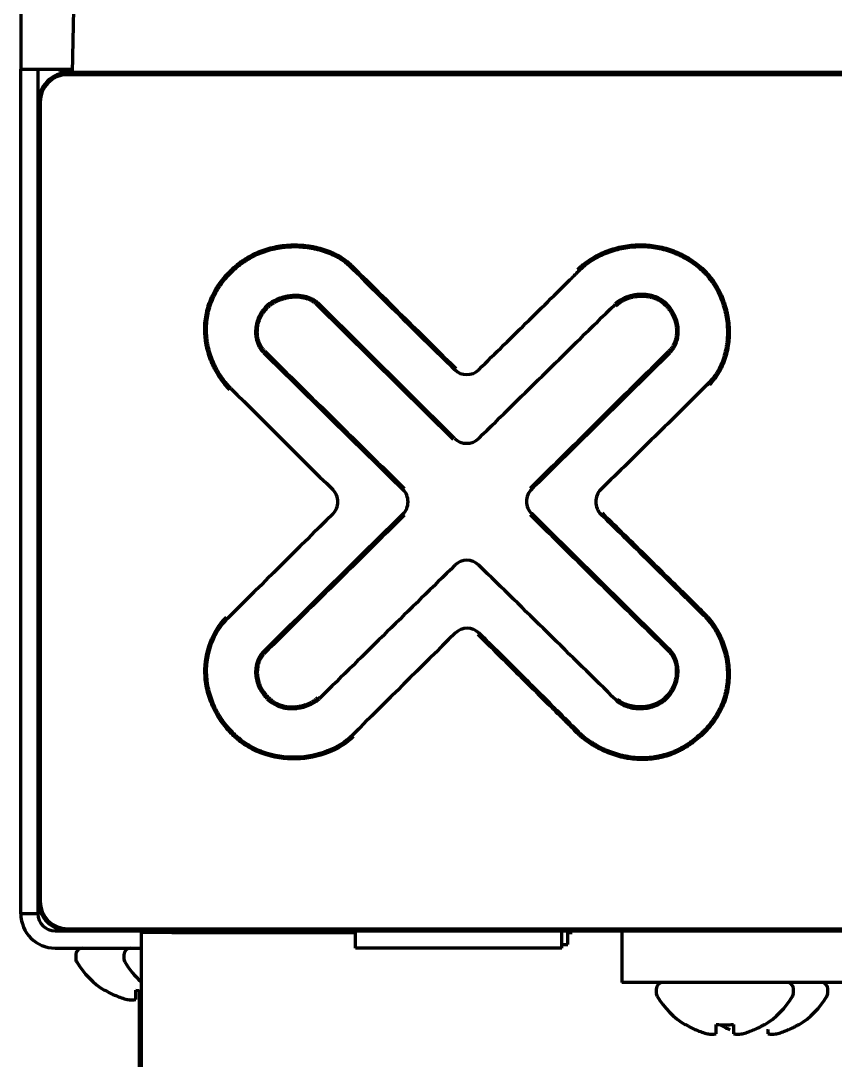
# Model space of a CAD drawing. Header units: inches. Extents: x -3022 to 7311, y 343 to 5680.
# Drawn here: x 2763.9 to 2811.3, y 2197.8 to 2258.3 of the extents above; entities that cross this region are included whole.
import ezdxf

# ---------------------------------------------------------------- set-up
doc = ezdxf.new("R2010")
doc.units = ezdxf.units.IN

msp = doc.modelspace()

# ---------------------------------------------------------------- linework, layer by layer
at = {"linetype": 'Continuous', "lineweight": 70}
for p, q in [((2763.918, 3920.687), (2763.918, 2255.492)), ((2767.067, 2263.809), (2766.918, 2255.292)), ((2763.918, 2254.946), (2763.918, 2255.492)), ((2763.918, 2255.492), (2765.918, 2255.492)), ((2764.918, 2255.492), (2764.918, 2254.946)), ((2765.918, 2255.492), (2766.922, 2255.492)), ((2763.918, 2208.588), (2763.918, 2254.946)), ((2764.918, 2254.946), (2764.918, 2253.492)), ((2813.193, 2255.167), (2766.643, 2255.167)), ((2813.118, 2255.292), (2766.718, 2255.292)), ((2764.918, 2253.492), (2764.918, 2207.092)), ((2765.043, 2253.567), (2765.043, 2207.017)), ((2783.161, 2243.931), (2783.233, 2244.001)), ((2796.432, 2243.754), (2796.361, 2243.824)), ((2803.342, 2243.977), (2803.404, 2244.055)), ((2778.21, 2241.667), (2778.281, 2241.596)), ((2781.228, 2241.852), (2781.159, 2241.779)), ((2789.111, 2233.912), (2781.159, 2241.779)), ((2789.182, 2233.983), (2781.228, 2241.852)), ((2798.503, 2241.77), (2798.574, 2241.7)), ((2801.494, 2241.839), (2801.424, 2241.767)), ((2778.057, 2238.987), (2778.127, 2239.058)), ((2801.726, 2238.987), (2801.655, 2239.058)), ((2803.947, 2237.17), (2804.017, 2237.1)), ((2776.158, 2236.882), (2776.087, 2236.811)), ((2797.694, 2229.573), (2797.764, 2229.645)), ((2803.762, 2223.598), (2803.833, 2223.669)), ((2790.614, 2222.633), (2790.544, 2222.562)), ((2778.025, 2221.524), (2778.095, 2221.453)), ((2801.756, 2221.617), (2801.685, 2221.546)), ((2778.272, 2218.814), (2778.343, 2218.885)), ((2781.29, 2218.814), (2781.219, 2218.885)), ((2798.615, 2218.707), (2798.685, 2218.778)), ((2798.709, 2218.754), (2798.641, 2218.681)), ((2783.28, 2216.608), (2783.209, 2216.678)), ((2796.33, 2216.946), (2796.259, 2216.876)), ((2763.918, 2207.861), (2763.918, 2208.588)), ((2763.918, 2207.292), (2763.918, 2207.861)), ((2763.918, 2206.292), (2763.918, 2207.292)), ((2764.918, 2207.092), (2764.918, 2206.292)), ((2764.918, 2206.292), (2763.918, 2206.292)), ((2765.918, 2205.292), (2777.918, 2205.292)), ((2766.643, 2205.417), (2813.193, 2205.417)), ((2766.718, 2205.292), (2813.118, 2205.292)), ((2769.364, 2205.292), (2769.364, 2205.292)), ((2772.718, 2205.192), (2770.918, 2205.192)), ((2770.918, 2205.192), (2770.918, 2124.742)), ((2772.164, 2205.292), (2772.164, 2205.292)), ((2772.718, 2205.192), (2783.418, 2205.192)), ((2775.672, 2205.292), (2775.672, 2205.292)), ((2777.918, 2205.292), (2779.918, 2205.292)), ((2779.918, 2205.292), (2779.918, 2205.192)), ((2783.418, 2204.292), (2783.418, 2205.292)), ((2795.418, 2204.292), (2795.418, 2205.292)), ((2795.768, 2204.492), (2795.768, 2205.292)), ((2795.768, 2205.192), (2796.018, 2205.192)), ((2796.018, 2205.192), (2796.018, 2205.292)), ((2798.918, 2205.292), (2798.918, 2202.292)), ((2795.418, 2204.492), (2795.768, 2204.492)), ((2765.918, 2204.292), (2770.918, 2204.292)), ((2767.118, 2203.892), (2767.118, 2203.692)), ((2769.918, 2203.892), (2769.918, 2203.692)), ((2795.418, 2204.292), (2783.418, 2204.292)), ((2801.918, 2202.292), (2798.918, 2202.292)), ((2813.279, 2202.292), (2801.918, 2202.292)), ((2768.818, 2201.814), (2768.818, 2201.847)), ((2770.618, 2201.847), (2770.816, 2201.826)), ((2770.818, 2201.846), (2770.818, 2124.792)), ((2800.918, 2201.892), (2800.918, 2201.692)), ((2808.918, 2201.692), (2808.918, 2201.892)), ((2810.918, 2201.692), (2810.918, 2201.892)), ((2802.618, 2199.814), (2802.618, 2199.847)), ((2807.218, 2199.847), (2807.218, 2199.814)), ((2809.218, 2199.847), (2809.218, 2199.814))]:
    msp.add_line(p, q, dxfattribs=at)
for centre, radius, start, end in [((2766.918, 2257.292), 2, 244.16016, 270), ((2766.718, 2253.492), 1.8, 90, 180), ((2766.643, 2253.567), 1.6, 90, 180), ((4210.515, 3683.131), 2026.977, 225.23677, 225.47603), ((4210.515, 3683.131), 2026.877, 225.236811, 225.47603), ((-1515.684, 6618.971), 6145.901, 314.481055, 314.584597), ((6007.911, 5512.6), 4598.751, 225.385511, 225.52738), ((6007.911, 5512.6), 4598.651, 225.38552, 225.52738), ((-2852.748, 7950.074), 8036.665, 314.633821, 314.714601), ((-2852.748, 7950.074), 8036.765, 314.633821, 314.714601), ((2789.885, 2238.697), 1, 225.47603, 314.4864), ((4784.147, 4252.562), 2845.169, 225.109511, 225.277687), ((2789.885, 2234.694), 1, 225.30712, 314.48105), ((2781.379, 2230.287), 1, 314.73047, 45.27769), ((2785.471, 2230.285), 1, 314.61693, 45.52738), ((2794.371, 2230.309), 1, 134.63382, 225.42172), ((2798.395, 2230.287), 1, 134.48075, 225.54834), ((5026.96, -36.521), 3189.776, 134.730473, 134.885454), ((9544.062, -4619.289), 9621.641, 134.61693, 134.685132), ((9544.062, -4619.289), 9621.541, 134.61693, 134.685132), ((-3819.131, -4481.273), 9421.412, 45.352632, 45.42172), ((-3819.131, -4481.273), 9421.512, 45.352629, 45.42172), ((2789.898, 2225.881), 1, 45.50651, 134.48872), ((8232.499, -3314.73), 7767.612, 134.488725, 134.570552), ((-2597.349, -3257.469), 7687.973, 45.422706, 45.506515), ((4825.873, 165.498), 2894.791, 134.713518, 134.88081), ((2789.91, 2221.923), 1, 45.26446, 134.71352), ((2766.718, 2207.092), 1.8, 180, 270), ((2766.643, 2207.017), 1.6, 180, 270), ((2765.918, 2206.292), 2, 180, 270), ((2765.918, 2206.292), 1, 180, 270), ((2767.518, 2203.892), 0.4, 90, 180), ((2770.318, 2203.892), 0.4, 90, 180), ((2767.518, 2203.692), 0.4, 180, 210.30118), ((2771.317, 2205.912), 4.8, 210.30118, 238.62729), ((2770.318, 2203.692), 0.4, 180, 210.30118), ((2774.117, 2205.912), 4.8, 210.30118, 228.20682), ((2801.318, 2201.892), 0.4, 90, 180), ((2808.518, 2201.892), 0.4, 0, 90), ((2810.518, 2201.892), 0.4, 0, 90), ((2801.318, 2201.692), 0.4, 180, 210.30118), ((2805.117, 2203.912), 4.8, 210.30118, 238.62729), ((2804.719, 2203.912), 4.8, 301.37271, 329.69882), ((2808.518, 2201.692), 0.4, 329.69882, 0), ((2806.719, 2203.912), 4.8, 301.37271, 329.69882), ((2810.518, 2201.692), 0.4, 329.69882, 0)]:
    msp.add_arc(centre, radius, start, end, dxfattribs=at)
for points, knots in [([(2776.088, 2236.811), (2776.059, 2236.84), (2776.03, 2236.87), (2775.974, 2236.929), (2775.891, 2237.019), (2775.812, 2237.112), (2775.659, 2237.301), (2775.564, 2237.431), (2775.387, 2237.701), (2775.305, 2237.84), (2775.191, 2238.054), (2775.154, 2238.127), (2775.102, 2238.238), (2775.085, 2238.275), (2775.052, 2238.349), (2775.036, 2238.387), (2774.958, 2238.575), (2774.902, 2238.727), (2774.807, 2239.036), (2774.766, 2239.193), (2774.717, 2239.431), (2774.702, 2239.511), (2774.683, 2239.631), (2774.678, 2239.672), (2774.667, 2239.752), (2774.662, 2239.793), (2774.641, 2239.996), (2774.632, 2240.158), (2774.631, 2240.481), (2774.639, 2240.643), (2774.672, 2240.964), (2774.697, 2241.124), (2774.739, 2241.324), (2774.748, 2241.364), (2774.767, 2241.443), (2774.797, 2241.562), (2774.879, 2241.833), (2775.024, 2242.208), (2775.172, 2242.494), (2775.293, 2242.703), (2775.335, 2242.772), (2775.402, 2242.874), (2775.424, 2242.908), (2775.47, 2242.975), (2775.494, 2243.009), (2775.613, 2243.174), (2775.714, 2243.301), (2775.926, 2243.544), (2776.037, 2243.661), (2776.269, 2243.885), (2776.389, 2243.992), (2776.578, 2244.144), (2776.642, 2244.194), (2776.741, 2244.266), (2776.774, 2244.29), (2776.841, 2244.336), (2776.874, 2244.359), (2776.977, 2244.427), (2777.046, 2244.47), (2777.151, 2244.533), (2777.186, 2244.554), (2777.258, 2244.594), (2777.294, 2244.613), (2777.473, 2244.709), (2777.62, 2244.779), (2777.917, 2244.903), (2778.068, 2244.958), (2778.376, 2245.054), (2778.531, 2245.095), (2778.769, 2245.146), (2778.848, 2245.161), (2779.009, 2245.188), (2779.09, 2245.2), (2779.332, 2245.23), (2779.656, 2245.255), (2779.979, 2245.253), (2780.302, 2245.236), (2780.463, 2245.221), (2780.665, 2245.194), (2780.705, 2245.188), (2780.786, 2245.175), (2780.826, 2245.168), (2780.946, 2245.146), (2781.026, 2245.13), (2781.263, 2245.076), (2781.419, 2245.034), (2781.726, 2244.934), (2781.877, 2244.878), (2782.1, 2244.781), (2782.174, 2244.746), (2782.283, 2244.692), (2782.319, 2244.673), (2782.392, 2244.634), (2782.427, 2244.615), (2782.604, 2244.513), (2782.74, 2244.424), (2782.933, 2244.277), (2782.996, 2244.226), (2783.087, 2244.145), (2783.117, 2244.117), (2783.176, 2244.06), (2783.205, 2244.031), (2783.233, 2244.001)], [0, 0, 0, 0, 0.007813, 0.007813, 0.015625, 0.03125, 0.03125, 0.0625, 0.0625, 0.09375, 0.09375, 0.109375, 0.109375, 0.117188, 0.117188, 0.125, 0.125, 0.15625, 0.15625, 0.1875, 0.1875, 0.203125, 0.203125, 0.210938, 0.210938, 0.21875, 0.21875, 0.25, 0.25, 0.28125, 0.28125, 0.3125, 0.3125, 0.320313, 0.320313, 0.328125, 0.34375, 0.375, 0.40625, 0.40625, 0.421875, 0.421875, 0.429687, 0.429687, 0.4375, 0.4375, 0.46875, 0.46875, 0.5, 0.5, 0.53125, 0.53125, 0.546875, 0.546875, 0.554687, 0.554687, 0.5625, 0.5625, 0.578125, 0.578125, 0.585937, 0.585937, 0.59375, 0.59375, 0.625, 0.625, 0.65625, 0.65625, 0.6875, 0.6875, 0.703125, 0.703125, 0.71875, 0.71875, 0.75, 0.78125, 0.78125, 0.8125, 0.8125, 0.820312, 0.820312, 0.828125, 0.828125, 0.84375, 0.84375, 0.875, 0.875, 0.90625, 0.90625, 0.921875, 0.921875, 0.929687, 0.929687, 0.9375, 0.9375, 0.96875, 0.96875, 0.984375, 0.984375, 0.992187, 0.992187, 1, 1, 1, 1]), ([(2776.158, 2236.882), (2776.13, 2236.911), (2776.102, 2236.939), (2776.047, 2236.998), (2775.965, 2237.086), (2775.888, 2237.177), (2775.738, 2237.362), (2775.645, 2237.49), (2775.472, 2237.754), (2775.391, 2237.89), (2775.279, 2238.101), (2775.244, 2238.172), (2775.193, 2238.28), (2775.176, 2238.317), (2775.143, 2238.39), (2775.128, 2238.426), (2775.051, 2238.611), (2774.997, 2238.76), (2774.903, 2239.063), (2774.864, 2239.216), (2774.815, 2239.45), (2774.801, 2239.528), (2774.782, 2239.646), (2774.777, 2239.686), (2774.766, 2239.765), (2774.762, 2239.805), (2774.741, 2240.004), (2774.732, 2240.163), (2774.731, 2240.479), (2774.739, 2240.637), (2774.771, 2240.952), (2774.795, 2241.109), (2774.837, 2241.305), (2774.846, 2241.344), (2774.865, 2241.422), (2774.895, 2241.538), (2774.974, 2241.804), (2775.118, 2242.171), (2775.262, 2242.451), (2775.381, 2242.656), (2775.423, 2242.723), (2775.488, 2242.823), (2775.51, 2242.857), (2775.555, 2242.922), (2775.578, 2242.955), (2775.696, 2243.117), (2775.795, 2243.241), (2776.003, 2243.48), (2776.111, 2243.594), (2776.339, 2243.813), (2776.457, 2243.918), (2776.642, 2244.067), (2776.705, 2244.116), (2776.801, 2244.186), (2776.834, 2244.21), (2776.9, 2244.255), (2776.933, 2244.278), (2777.033, 2244.344), (2777.101, 2244.387), (2777.204, 2244.448), (2777.239, 2244.468), (2777.308, 2244.508), (2777.344, 2244.527), (2777.52, 2244.621), (2777.663, 2244.689), (2778.101, 2244.871), (2778.402, 2244.965), (2778.789, 2245.048), (2778.867, 2245.063), (2779.025, 2245.09), (2779.104, 2245.101), (2779.342, 2245.13), (2779.659, 2245.155), (2779.975, 2245.153), (2780.292, 2245.137), (2780.45, 2245.122), (2780.648, 2245.095), (2780.687, 2245.089), (2780.766, 2245.077), (2780.806, 2245.07), (2780.923, 2245.049), (2781.001, 2245.033), (2781.234, 2244.981), (2781.387, 2244.939), (2781.688, 2244.842), (2781.836, 2244.786), (2782.055, 2244.691), (2782.127, 2244.658), (2782.27, 2244.587), (2782.341, 2244.549), (2782.549, 2244.43), (2782.682, 2244.343), (2782.87, 2244.2), (2782.931, 2244.15), (2783.02, 2244.071), (2783.049, 2244.044), (2783.106, 2243.989), (2783.134, 2243.96), (2783.161, 2243.931)], [0, 0, 0, 0, 0.007812, 0.007812, 0.015625, 0.03125, 0.03125, 0.0625, 0.0625, 0.09375, 0.09375, 0.109375, 0.109375, 0.117187, 0.117187, 0.125, 0.125, 0.15625, 0.15625, 0.1875, 0.1875, 0.203125, 0.203125, 0.210937, 0.210937, 0.21875, 0.21875, 0.25, 0.25, 0.28125, 0.28125, 0.3125, 0.3125, 0.320312, 0.320312, 0.328125, 0.34375, 0.375, 0.40625, 0.40625, 0.421875, 0.421875, 0.429687, 0.429687, 0.4375, 0.4375, 0.46875, 0.46875, 0.5, 0.5, 0.53125, 0.53125, 0.546875, 0.546875, 0.554687, 0.554687, 0.5625, 0.5625, 0.578125, 0.578125, 0.585937, 0.585937, 0.59375, 0.59375, 0.625, 0.625, 0.6875, 0.6875, 0.703125, 0.703125, 0.71875, 0.71875, 0.75, 0.78125, 0.78125, 0.8125, 0.8125, 0.820312, 0.820312, 0.828125, 0.828125, 0.84375, 0.84375, 0.875, 0.875, 0.90625, 0.90625, 0.921875, 0.921875, 0.9375, 0.9375, 0.96875, 0.96875, 0.984375, 0.984375, 0.992187, 0.992187, 1, 1, 1, 1]), ([(2796.361, 2243.824), (2796.418, 2243.882), (2796.477, 2243.937), (2796.567, 2244.018), (2796.598, 2244.045), (2796.66, 2244.096), (2796.691, 2244.122), (2796.848, 2244.247), (2796.978, 2244.339), (2797.247, 2244.509), (2797.385, 2244.588), (2797.669, 2244.733), (2797.815, 2244.799), (2798.039, 2244.889), (2798.114, 2244.917), (2798.266, 2244.97), (2798.342, 2244.995), (2798.572, 2245.064), (2798.726, 2245.104), (2799.037, 2245.17), (2799.351, 2245.222), (2799.669, 2245.248), (2799.87, 2245.255), (2799.91, 2245.256), (2799.991, 2245.257), (2800.031, 2245.257), (2800.152, 2245.256), (2800.232, 2245.253), (2800.472, 2245.24), (2800.63, 2245.225), (2800.945, 2245.179), (2801.258, 2245.12), (2801.566, 2245.032), (2801.757, 2244.967), (2801.795, 2244.954), (2801.871, 2244.927), (2801.984, 2244.884), (2802.17, 2244.807), (2802.316, 2244.739), (2802.461, 2244.667), (2802.532, 2244.63), (2802.885, 2244.435), (2803.152, 2244.256), (2803.404, 2244.055)], [0, 0, 0, 0, 0.03125, 0.03125, 0.046875, 0.046875, 0.0625, 0.0625, 0.125, 0.125, 0.1875, 0.1875, 0.25, 0.25, 0.28125, 0.28125, 0.3125, 0.3125, 0.375, 0.375, 0.4375, 0.5, 0.5, 0.515625, 0.515625, 0.53125, 0.53125, 0.5625, 0.5625, 0.625, 0.625, 0.6875, 0.75, 0.75, 0.765625, 0.765625, 0.78125, 0.8125, 0.84375, 0.84375, 0.875, 0.875, 1, 1, 1, 1]), ([(2796.432, 2243.754), (2796.488, 2243.81), (2796.546, 2243.865), (2796.634, 2243.944), (2796.664, 2243.97), (2796.725, 2244.021), (2796.756, 2244.046), (2796.91, 2244.168), (2797.038, 2244.258), (2797.302, 2244.426), (2797.437, 2244.503), (2797.716, 2244.644), (2797.859, 2244.709), (2798.079, 2244.797), (2798.153, 2244.825), (2798.302, 2244.877), (2798.377, 2244.901), (2798.602, 2244.969), (2798.753, 2245.008), (2799.058, 2245.072), (2799.366, 2245.123), (2799.678, 2245.148), (2799.875, 2245.155), (2799.915, 2245.156), (2799.994, 2245.157), (2800.033, 2245.157), (2800.152, 2245.156), (2800.231, 2245.153), (2800.466, 2245.141), (2800.621, 2245.125), (2800.93, 2245.08), (2801.237, 2245.022), (2801.539, 2244.935), (2801.727, 2244.872), (2801.764, 2244.859), (2801.838, 2244.832), (2801.949, 2244.791), (2802.132, 2244.715), (2802.275, 2244.648), (2802.416, 2244.578), (2802.487, 2244.541), (2802.833, 2244.35), (2803.094, 2244.174), (2803.342, 2243.977)], [0, 0, 0, 0, 0.03125, 0.03125, 0.046875, 0.046875, 0.0625, 0.0625, 0.125, 0.125, 0.1875, 0.1875, 0.25, 0.25, 0.28125, 0.28125, 0.3125, 0.3125, 0.375, 0.375, 0.4375, 0.5, 0.5, 0.515625, 0.515625, 0.53125, 0.53125, 0.5625, 0.5625, 0.625, 0.625, 0.6875, 0.75, 0.75, 0.765625, 0.765625, 0.78125, 0.8125, 0.84375, 0.84375, 0.875, 0.875, 1, 1, 1, 1]), ([(2803.342, 2243.977), (2803.467, 2243.877), (2803.585, 2243.771), (2803.808, 2243.546), (2803.913, 2243.428), (2804.06, 2243.242), (2804.132, 2243.147), (2804.2, 2243.049), (2804.244, 2242.982), (2804.266, 2242.949), (2804.373, 2242.78), (2804.45, 2242.642), (2804.592, 2242.361), (2804.655, 2242.217), (2804.769, 2241.923), (2804.819, 2241.774), (2804.885, 2241.545), (2804.905, 2241.469), (2804.933, 2241.352), (2804.942, 2241.313), (2804.959, 2241.236), (2804.966, 2241.197), (2805.004, 2241.002), (2805.05, 2240.689), (2805.068, 2240.374), (2805.071, 2240.059), (2805.066, 2239.901), (2805.05, 2239.703), (2805.047, 2239.664), (2805.038, 2239.584), (2805.034, 2239.544), (2805.018, 2239.426), (2805.006, 2239.347), (2804.964, 2239.111), (2804.928, 2238.957), (2804.84, 2238.653), (2804.789, 2238.504), (2804.668, 2238.213), (2804.599, 2238.07), (2804.501, 2237.896), (2804.481, 2237.861), (2804.439, 2237.793), (2804.376, 2237.692), (2804.307, 2237.594), (2804.164, 2237.404), (2804.06, 2237.284), (2803.947, 2237.17)], [0, 0, 0, 0, 0.0625, 0.0625, 0.125, 0.125, 0.15625, 0.171875, 0.171875, 0.1875, 0.1875, 0.25, 0.25, 0.3125, 0.3125, 0.375, 0.375, 0.40625, 0.40625, 0.421875, 0.421875, 0.4375, 0.4375, 0.5, 0.5625, 0.5625, 0.625, 0.625, 0.640625, 0.640625, 0.65625, 0.65625, 0.6875, 0.6875, 0.75, 0.75, 0.8125, 0.8125, 0.875, 0.875, 0.890625, 0.890625, 0.90625, 0.9375, 0.9375, 1, 1, 1, 1]), ([(2803.404, 2244.055), (2803.532, 2243.953), (2803.653, 2243.845), (2803.881, 2243.615), (2803.988, 2243.494), (2804.139, 2243.304), (2804.212, 2243.207), (2804.281, 2243.107), (2804.326, 2243.039), (2804.349, 2243.005), (2804.458, 2242.833), (2804.537, 2242.692), (2804.682, 2242.403), (2804.747, 2242.256), (2804.864, 2241.957), (2804.915, 2241.804), (2804.982, 2241.57), (2805.003, 2241.492), (2805.031, 2241.373), (2805.04, 2241.333), (2805.057, 2241.253), (2805.065, 2241.214), (2805.103, 2241.014), (2805.15, 2240.695), (2805.168, 2240.373), (2805.171, 2240.051), (2805.166, 2239.89), (2805.149, 2239.687), (2805.145, 2239.646), (2805.137, 2239.565), (2805.132, 2239.525), (2805.122, 2239.444), (2805.116, 2239.403), (2805.103, 2239.323), (2805.096, 2239.283), (2805.06, 2239.082), (2805.023, 2238.924), (2804.933, 2238.614), (2804.88, 2238.462), (2804.756, 2238.164), (2804.685, 2238.019), (2804.584, 2237.841), (2804.564, 2237.805), (2804.521, 2237.736), (2804.456, 2237.632), (2804.386, 2237.533), (2804.24, 2237.338), (2804.133, 2237.215), (2804.017, 2237.1)], [0, 0, 0, 0, 0.0625, 0.0625, 0.125, 0.125, 0.15625, 0.171875, 0.171875, 0.1875, 0.1875, 0.25, 0.25, 0.3125, 0.3125, 0.375, 0.375, 0.40625, 0.40625, 0.421875, 0.421875, 0.4375, 0.4375, 0.5, 0.5625, 0.5625, 0.625, 0.625, 0.640625, 0.640625, 0.65625, 0.65625, 0.671875, 0.671875, 0.6875, 0.6875, 0.75, 0.75, 0.8125, 0.8125, 0.875, 0.875, 0.890625, 0.890625, 0.90625, 0.9375, 0.9375, 1, 1, 1, 1]), ([(2790.586, 2237.983), (2791.074, 2238.463), (2791.562, 2238.943), (2792.538, 2239.903), (2793.026, 2240.383), (2794.002, 2241.344), (2794.489, 2241.824), (2795.219, 2242.546), (2795.463, 2242.787), (2795.827, 2243.149), (2795.948, 2243.269), (2796.13, 2243.451), (2796.191, 2243.511), (2796.312, 2243.632), (2796.372, 2243.693), (2796.432, 2243.754)], [0, 0, 0, 0, 0.25, 0.25, 0.5, 0.5, 0.75, 0.75, 0.875, 0.875, 0.9375, 0.9375, 0.96875, 0.96875, 1, 1, 1, 1]), ([(2781.228, 2241.852), (2781.227, 2241.853), (2781.225, 2241.854), (2781.222, 2241.857), (2781.217, 2241.862), (2781.206, 2241.872), (2781.183, 2241.892), (2781.137, 2241.93), (2781.096, 2241.961), (2781.012, 2242.02), (2780.954, 2242.055), (2780.862, 2242.102), (2780.831, 2242.117), (2780.768, 2242.145), (2780.737, 2242.158), (2780.64, 2242.195), (2780.575, 2242.215), (2780.444, 2242.249), (2780.378, 2242.263), (2780.243, 2242.285), (2780.175, 2242.292), (2780.073, 2242.299), (2780.038, 2242.301), (2779.969, 2242.303), (2779.935, 2242.303), (2779.832, 2242.302), (2779.763, 2242.298), (2779.626, 2242.286), (2779.491, 2242.269), (2779.358, 2242.242), (2779.225, 2242.211), (2779.16, 2242.193), (2779.062, 2242.162), (2779.029, 2242.151), (2778.965, 2242.128), (2778.933, 2242.115), (2778.837, 2242.077), (2778.774, 2242.049), (2778.652, 2241.988), (2778.593, 2241.955), (2778.477, 2241.884), (2778.42, 2241.845), (2778.338, 2241.782), (2778.312, 2241.76), (2778.26, 2241.715), (2778.234, 2241.691), (2778.21, 2241.667)], [0, 0, 0, 0, 0.001953, 0.001953, 0.003906, 0.007812, 0.015625, 0.03125, 0.0625, 0.0625, 0.125, 0.125, 0.15625, 0.15625, 0.1875, 0.1875, 0.25, 0.25, 0.3125, 0.3125, 0.375, 0.375, 0.40625, 0.40625, 0.4375, 0.4375, 0.5, 0.5, 0.5625, 0.625, 0.625, 0.6875, 0.6875, 0.71875, 0.71875, 0.75, 0.75, 0.8125, 0.8125, 0.875, 0.875, 0.9375, 0.9375, 0.96875, 0.96875, 1, 1, 1, 1]), ([(2781.159, 2241.779), (2781.111, 2241.824), (2781.06, 2241.865), (2780.953, 2241.939), (2780.897, 2241.972), (2780.81, 2242.017), (2780.78, 2242.031), (2780.72, 2242.057), (2780.689, 2242.07), (2780.597, 2242.104), (2780.535, 2242.123), (2780.41, 2242.155), (2780.347, 2242.167), (2780.218, 2242.187), (2780.154, 2242.194), (2780.056, 2242.2), (2780.023, 2242.202), (2779.957, 2242.203), (2779.925, 2242.203), (2779.826, 2242.202), (2779.761, 2242.198), (2779.566, 2242.18), (2779.438, 2242.159), (2779.249, 2242.113), (2779.186, 2242.096), (2779.093, 2242.067), (2779.062, 2242.056), (2779, 2242.034), (2778.97, 2242.023), (2778.879, 2241.986), (2778.819, 2241.96), (2778.703, 2241.902), (2778.646, 2241.87), (2778.535, 2241.802), (2778.481, 2241.766), (2778.403, 2241.706), (2778.377, 2241.685), (2778.328, 2241.642), (2778.304, 2241.619), (2778.281, 2241.596)], [0, 0, 0, 0, 0.0625, 0.0625, 0.125, 0.125, 0.15625, 0.15625, 0.1875, 0.1875, 0.25, 0.25, 0.3125, 0.3125, 0.375, 0.375, 0.40625, 0.40625, 0.4375, 0.4375, 0.5, 0.5, 0.625, 0.625, 0.6875, 0.6875, 0.71875, 0.71875, 0.75, 0.75, 0.8125, 0.8125, 0.875, 0.875, 0.9375, 0.9375, 0.96875, 0.96875, 1, 1, 1, 1]), ([(2801.494, 2241.839), (2801.397, 2241.934), (2801.29, 2242.015), (2801.145, 2242.102), (2801.115, 2242.119), (2801.055, 2242.15), (2801.025, 2242.165), (2800.933, 2242.207), (2800.871, 2242.231), (2800.745, 2242.274), (2800.68, 2242.292), (2800.583, 2242.315), (2800.55, 2242.322), (2800.484, 2242.335), (2800.45, 2242.34), (2800.35, 2242.354), (2800.215, 2242.367), (2800.081, 2242.369), (2799.979, 2242.366), (2799.946, 2242.364), (2799.878, 2242.36), (2799.845, 2242.357), (2799.744, 2242.346), (2799.678, 2242.337), (2799.546, 2242.312), (2799.481, 2242.297), (2799.352, 2242.263), (2799.287, 2242.243), (2799.192, 2242.208), (2799.16, 2242.196), (2799.098, 2242.171), (2799.067, 2242.157), (2798.976, 2242.115), (2798.916, 2242.084), (2798.801, 2242.016), (2798.745, 2241.979), (2798.677, 2241.928), (2798.664, 2241.917), (2798.637, 2241.896), (2798.598, 2241.863), (2798.561, 2241.829), (2798.537, 2241.805)], [0, 0, 0, 0, 0.125, 0.125, 0.15625, 0.15625, 0.1875, 0.1875, 0.25, 0.25, 0.3125, 0.3125, 0.34375, 0.34375, 0.375, 0.375, 0.4375, 0.5, 0.5, 0.53125, 0.53125, 0.5625, 0.5625, 0.625, 0.625, 0.6875, 0.6875, 0.75, 0.75, 0.78125, 0.78125, 0.8125, 0.8125, 0.875, 0.875, 0.9375, 0.9375, 0.953125, 0.953125, 0.96875, 1, 1, 1, 1]), ([(2798.574, 2241.7), (2798.586, 2241.712), (2798.597, 2241.724), (2798.62, 2241.747), (2798.656, 2241.781), (2798.693, 2241.813), (2798.744, 2241.854), (2798.771, 2241.873), (2798.824, 2241.911), (2798.851, 2241.928), (2798.934, 2241.979), (2798.991, 2242.01), (2799.108, 2242.067), (2799.167, 2242.092), (2799.259, 2242.127), (2799.29, 2242.137), (2799.352, 2242.158), (2799.383, 2242.167), (2799.477, 2242.193), (2799.54, 2242.208), (2799.667, 2242.233), (2799.731, 2242.244), (2799.827, 2242.255), (2799.86, 2242.258), (2799.925, 2242.263), (2799.957, 2242.265), (2800.055, 2242.269), (2800.186, 2242.268), (2800.315, 2242.257), (2800.412, 2242.245), (2800.445, 2242.24), (2800.509, 2242.228), (2800.541, 2242.222), (2800.636, 2242.201), (2800.698, 2242.184), (2800.821, 2242.143), (2800.881, 2242.12), (2800.97, 2242.081), (2800.999, 2242.066), (2801.057, 2242.037), (2801.086, 2242.021), (2801.226, 2241.938), (2801.33, 2241.859), (2801.424, 2241.767)], [0, 0, 0, 0, 0.015625, 0.015625, 0.03125, 0.0625, 0.0625, 0.09375, 0.09375, 0.125, 0.125, 0.1875, 0.1875, 0.25, 0.25, 0.28125, 0.28125, 0.3125, 0.3125, 0.375, 0.375, 0.4375, 0.4375, 0.46875, 0.46875, 0.5, 0.5, 0.5625, 0.625, 0.625, 0.65625, 0.65625, 0.6875, 0.6875, 0.75, 0.75, 0.8125, 0.8125, 0.84375, 0.84375, 0.875, 0.875, 1, 1, 1, 1]), ([(2778.21, 2241.667), (2778.122, 2241.579), (2778.042, 2241.484), (2777.954, 2241.357), (2777.937, 2241.331), (2777.903, 2241.279), (2777.887, 2241.252), (2777.841, 2241.172), (2777.812, 2241.117), (2777.735, 2240.95), (2777.693, 2240.835), (2777.653, 2240.685), (2777.645, 2240.655), (2777.632, 2240.594), (2777.626, 2240.564), (2777.61, 2240.473), (2777.595, 2240.351), (2777.59, 2240.228), (2777.592, 2240.105), (2777.595, 2240.043), (2777.605, 2239.951), (2777.609, 2239.92), (2777.619, 2239.858), (2777.624, 2239.828), (2777.637, 2239.767), (2777.644, 2239.737), (2777.66, 2239.677), (2777.668, 2239.647), (2777.697, 2239.559), (2777.719, 2239.501), (2777.769, 2239.389), (2777.797, 2239.334), (2777.844, 2239.255), (2777.861, 2239.229), (2777.896, 2239.177), (2777.914, 2239.152), (2777.971, 2239.078), (2778.012, 2239.031), (2778.057, 2238.987)], [0, 0, 0, 0, 0.125, 0.125, 0.15625, 0.15625, 0.1875, 0.1875, 0.25, 0.25, 0.375, 0.375, 0.40625, 0.40625, 0.4375, 0.4375, 0.5, 0.5625, 0.5625, 0.625, 0.625, 0.65625, 0.65625, 0.6875, 0.6875, 0.71875, 0.71875, 0.75, 0.75, 0.8125, 0.8125, 0.875, 0.875, 0.90625, 0.90625, 0.9375, 0.9375, 1, 1, 1, 1]), ([(2778.127, 2239.058), (2778.086, 2239.1), (2778.047, 2239.144), (2777.993, 2239.214), (2777.976, 2239.238), (2777.943, 2239.287), (2777.927, 2239.312), (2777.882, 2239.387), (2777.856, 2239.439), (2777.809, 2239.545), (2777.788, 2239.6), (2777.762, 2239.684), (2777.754, 2239.712), (2777.739, 2239.769), (2777.732, 2239.798), (2777.721, 2239.855), (2777.716, 2239.884), (2777.707, 2239.943), (2777.703, 2239.972), (2777.694, 2240.06), (2777.691, 2240.118), (2777.691, 2240.234), (2777.695, 2240.35), (2777.711, 2240.466), (2777.726, 2240.552), (2777.732, 2240.581), (2777.744, 2240.638), (2777.751, 2240.667), (2777.79, 2240.809), (2777.83, 2240.918), (2777.904, 2241.076), (2777.931, 2241.128), (2777.975, 2241.204), (2777.99, 2241.229), (2778.022, 2241.279), (2778.038, 2241.303), (2778.122, 2241.423), (2778.197, 2241.513), (2778.281, 2241.596)], [0, 0, 0, 0, 0.0625, 0.0625, 0.09375, 0.09375, 0.125, 0.125, 0.1875, 0.1875, 0.25, 0.25, 0.28125, 0.28125, 0.3125, 0.3125, 0.34375, 0.34375, 0.375, 0.375, 0.4375, 0.4375, 0.5, 0.5625, 0.5625, 0.59375, 0.59375, 0.625, 0.625, 0.75, 0.75, 0.8125, 0.8125, 0.84375, 0.84375, 0.875, 0.875, 1, 1, 1, 1]), ([(2801.424, 2241.767), (2801.469, 2241.723), (2801.513, 2241.677), (2801.596, 2241.583), (2801.635, 2241.534), (2801.747, 2241.384), (2801.814, 2241.278), (2801.886, 2241.138), (2801.9, 2241.109), (2801.926, 2241.052), (2801.938, 2241.023), (2801.974, 2240.936), (2801.995, 2240.877), (2802.05, 2240.698), (2802.077, 2240.576), (2802.095, 2240.419), (2802.098, 2240.388), (2802.103, 2240.325), (2802.104, 2240.293), (2802.107, 2240.199), (2802.105, 2240.136), (2802.098, 2240.042), (2802.094, 2240.011), (2802.086, 2239.948), (2802.082, 2239.917), (2802.065, 2239.824), (2802.05, 2239.763), (2802.014, 2239.643), (2801.993, 2239.584), (2801.956, 2239.498), (2801.937, 2239.456), (2801.915, 2239.414), (2801.9, 2239.386), (2801.892, 2239.372), (2801.853, 2239.303), (2801.783, 2239.198), (2801.7, 2239.103), (2801.655, 2239.058)], [0, 0, 0, 0, 0.0625, 0.0625, 0.125, 0.125, 0.25, 0.25, 0.28125, 0.28125, 0.3125, 0.3125, 0.375, 0.375, 0.5, 0.5, 0.53125, 0.53125, 0.5625, 0.5625, 0.625, 0.625, 0.65625, 0.65625, 0.6875, 0.6875, 0.75, 0.75, 0.8125, 0.8125, 0.84375, 0.859375, 0.859375, 0.875, 0.875, 0.9375, 1, 1, 1, 1]), ([(2801.725, 2238.987), (2801.772, 2239.035), (2801.86, 2239.134), (2801.934, 2239.245), (2801.976, 2239.317), (2801.984, 2239.331), (2802, 2239.36), (2802.023, 2239.405), (2802.044, 2239.449), (2802.083, 2239.54), (2802.106, 2239.602), (2802.144, 2239.727), (2802.16, 2239.791), (2802.178, 2239.889), (2802.184, 2239.922), (2802.193, 2239.988), (2802.196, 2240.021), (2802.204, 2240.12), (2802.206, 2240.186), (2802.205, 2240.285), (2802.203, 2240.319), (2802.199, 2240.385), (2802.196, 2240.418), (2802.177, 2240.583), (2802.15, 2240.712), (2802.093, 2240.9), (2802.071, 2240.963), (2802.034, 2241.054), (2802.021, 2241.085), (2801.993, 2241.145), (2801.979, 2241.175), (2801.903, 2241.323), (2801.834, 2241.435), (2801.716, 2241.593), (2801.675, 2241.645), (2801.587, 2241.744), (2801.542, 2241.793), (2801.494, 2241.839)], [0, 0, 0, 0, 0.0625, 0.125, 0.125, 0.140625, 0.140625, 0.15625, 0.1875, 0.1875, 0.25, 0.25, 0.3125, 0.3125, 0.34375, 0.34375, 0.375, 0.375, 0.4375, 0.4375, 0.46875, 0.46875, 0.5, 0.5, 0.625, 0.625, 0.6875, 0.6875, 0.71875, 0.71875, 0.75, 0.75, 0.875, 0.875, 0.9375, 0.9375, 1, 1, 1, 1]), ([(2803.947, 2237.17), (2803.817, 2237.041), (2803.688, 2236.912), (2803.428, 2236.653), (2803.298, 2236.524), (2802.909, 2236.138), (2802.128, 2235.365), (2801.347, 2234.594), (2800.304, 2233.566), (2799.782, 2233.053), (2798.738, 2232.026), (2798.216, 2231.513), (2797.694, 2231)], [0, 0, 0, 0, 0.0625, 0.0625, 0.125, 0.125, 0.25, 0.5, 0.5, 0.75, 0.75, 1, 1, 1, 1]), ([(2797.694, 2229.573), (2798.707, 2228.579), (2799.72, 2227.585), (2801.238, 2226.092), (2801.744, 2225.594), (2802.502, 2224.847), (2802.881, 2224.473), (2803.259, 2224.099), (2803.511, 2223.849), (2803.637, 2223.724), (2803.762, 2223.598)], [0, 0, 0, 0, 0.5, 0.5, 0.75, 0.75, 0.875, 0.9375, 0.9375, 1, 1, 1, 1]), ([(2797.764, 2229.645), (2798.777, 2228.65), (2799.79, 2227.656), (2801.308, 2226.163), (2801.814, 2225.665), (2802.572, 2224.918), (2802.951, 2224.544), (2803.33, 2224.17), (2803.581, 2223.92), (2803.707, 2223.795), (2803.833, 2223.669)], [0, 0, 0, 0, 0.5, 0.5, 0.75, 0.75, 0.875, 0.9375, 0.9375, 1, 1, 1, 1]), ([(2783.28, 2216.608), (2782.867, 2216.196), (2781.805, 2215.561), (2779.932, 2215.195), (2778.267, 2215.444), (2777.184, 2215.975), (2776.679, 2216.335), (2776.409, 2216.563), (2776.221, 2216.743), (2776.044, 2216.927), (2775.824, 2217.177), (2775.468, 2217.641), (2775.054, 2218.369), (2774.733, 2219.322), (2774.498, 2221.173), (2775.039, 2222.72), (2775.891, 2223.566)], [0, 0, 0, 0, 0.113505, 0.237483, 0.367791, 0.436884, 0.471431, 0.488704, 0.505977, 0.522291, 0.538605, 0.571232, 0.636486, 0.701741, 0.766995, 1, 1, 1, 1]), ([(2776.29, 2216.819), (2776.232, 2216.876), (2776.118, 2216.994), (2775.901, 2217.241), (2775.552, 2217.696), (2775.146, 2218.41), (2774.831, 2219.345), (2774.6, 2221.158), (2775.131, 2222.671), (2775.962, 2223.496)], [0, 0, 0, 0, 0.033022, 0.066044, 0.132088, 0.264176, 0.396264, 0.528352, 1, 1, 1, 1]), ([(2803.833, 2223.669), (2803.892, 2223.61), (2803.949, 2223.548), (2804.031, 2223.453), (2804.058, 2223.421), (2804.111, 2223.356), (2804.136, 2223.324), (2804.262, 2223.158), (2804.354, 2223.02), (2804.523, 2222.737), (2804.601, 2222.59), (2804.707, 2222.365), (2804.74, 2222.288), (2804.788, 2222.173), (2804.803, 2222.134), (2804.833, 2222.056), (2804.848, 2222.017), (2804.918, 2221.821), (2804.966, 2221.663), (2805.048, 2221.343), (2805.081, 2221.181), (2805.12, 2220.935), (2805.131, 2220.853), (2805.145, 2220.729), (2805.149, 2220.687), (2805.156, 2220.604), (2805.159, 2220.562), (2805.171, 2220.354), (2805.172, 2220.188), (2805.158, 2219.858), (2805.143, 2219.694), (2805.107, 2219.448), (2805.085, 2219.326), (2805.059, 2219.204), (2805.04, 2219.122), (2805.03, 2219.082), (2804.935, 2218.718), (2804.817, 2218.409), (2804.592, 2217.968), (2804.508, 2217.824), (2804.394, 2217.649), (2804.371, 2217.614), (2804.324, 2217.546), (2804.252, 2217.444), (2804.177, 2217.346), (2804.022, 2217.153), (2803.913, 2217.031), (2803.684, 2216.796), (2803.566, 2216.683), (2803.318, 2216.468), (2803.19, 2216.364), (2802.99, 2216.217), (2802.922, 2216.169), (2802.784, 2216.076), (2802.714, 2216.031), (2802.607, 2215.966), (2802.571, 2215.945), (2802.499, 2215.904), (2802.462, 2215.883), (2802.353, 2215.824), (2802.279, 2215.786), (2802.056, 2215.678), (2801.904, 2215.614), (2801.595, 2215.501), (2801.438, 2215.453), (2801.198, 2215.393), (2801.077, 2215.366), (2800.954, 2215.343), (2800.872, 2215.329), (2800.83, 2215.323), (2800.625, 2215.294), (2800.46, 2215.28), (2800.132, 2215.267), (2799.803, 2215.272), (2799.476, 2215.308), (2799.272, 2215.341), (2799.231, 2215.348), (2799.149, 2215.363), (2799.108, 2215.371), (2798.986, 2215.397), (2798.905, 2215.415), (2798.664, 2215.477), (2798.507, 2215.525), (2798.196, 2215.634), (2798.043, 2215.696), (2797.743, 2215.831), (2797.595, 2215.905), (2797.413, 2216.006), (2797.377, 2216.027), (2797.305, 2216.069), (2797.198, 2216.133), (2797.094, 2216.2), (2796.888, 2216.338), (2796.755, 2216.437), (2796.563, 2216.593), (2796.501, 2216.647), (2796.378, 2216.759), (2796.318, 2216.816), (2796.259, 2216.876)], [0, 0, 0, 0, 0.015625, 0.015625, 0.023437, 0.023437, 0.03125, 0.03125, 0.0625, 0.0625, 0.09375, 0.09375, 0.109375, 0.109375, 0.117187, 0.117187, 0.125, 0.125, 0.15625, 0.15625, 0.1875, 0.1875, 0.203125, 0.203125, 0.210937, 0.210937, 0.21875, 0.21875, 0.25, 0.25, 0.28125, 0.28125, 0.296875, 0.304687, 0.304687, 0.3125, 0.3125, 0.375, 0.375, 0.40625, 0.40625, 0.414062, 0.414062, 0.421875, 0.4375, 0.4375, 0.46875, 0.46875, 0.5, 0.5, 0.53125, 0.53125, 0.546875, 0.546875, 0.5625, 0.5625, 0.570312, 0.570312, 0.578125, 0.578125, 0.59375, 0.59375, 0.625, 0.625, 0.65625, 0.65625, 0.671875, 0.679687, 0.679687, 0.6875, 0.6875, 0.71875, 0.71875, 0.75, 0.78125, 0.78125, 0.789062, 0.789062, 0.796875, 0.796875, 0.8125, 0.8125, 0.84375, 0.84375, 0.875, 0.875, 0.90625, 0.90625, 0.914062, 0.914062, 0.921875, 0.9375, 0.9375, 0.96875, 0.96875, 0.984375, 0.984375, 1, 1, 1, 1]), ([(2803.762, 2223.598), (2803.82, 2223.54), (2803.876, 2223.48), (2803.956, 2223.387), (2803.983, 2223.355), (2804.034, 2223.292), (2804.059, 2223.26), (2804.182, 2223.097), (2804.272, 2222.962), (2804.438, 2222.684), (2804.514, 2222.54), (2804.617, 2222.319), (2804.65, 2222.244), (2804.712, 2222.093), (2804.742, 2222.016), (2804.824, 2221.786), (2804.871, 2221.631), (2804.951, 2221.317), (2804.984, 2221.158), (2805.022, 2220.918), (2805.032, 2220.837), (2805.05, 2220.674), (2805.057, 2220.593), (2805.071, 2220.348), (2805.072, 2220.186), (2805.058, 2219.862), (2805.043, 2219.701), (2805.007, 2219.46), (2804.986, 2219.34), (2804.96, 2219.22), (2804.941, 2219.141), (2804.932, 2219.101), (2804.838, 2218.744), (2804.722, 2218.442), (2804.5, 2218.01), (2804.419, 2217.869), (2804.306, 2217.698), (2804.284, 2217.664), (2804.237, 2217.596), (2804.167, 2217.497), (2804.093, 2217.4), (2803.94, 2217.212), (2803.833, 2217.092), (2803.609, 2216.862), (2803.493, 2216.752), (2803.25, 2216.541), (2803.124, 2216.44), (2802.928, 2216.296), (2802.862, 2216.249), (2802.726, 2216.158), (2802.657, 2216.114), (2802.552, 2216.05), (2802.517, 2216.03), (2802.446, 2215.989), (2802.411, 2215.969), (2802.303, 2215.911), (2802.231, 2215.874), (2802.012, 2215.768), (2801.863, 2215.705), (2801.56, 2215.595), (2801.406, 2215.548), (2801.171, 2215.489), (2801.052, 2215.463), (2800.932, 2215.441), (2800.851, 2215.427), (2800.811, 2215.421), (2800.609, 2215.393), (2800.448, 2215.379), (2800.126, 2215.367), (2799.804, 2215.372), (2799.483, 2215.408), (2799.283, 2215.441), (2799.243, 2215.448), (2799.163, 2215.462), (2799.123, 2215.47), (2799.003, 2215.495), (2798.924, 2215.514), (2798.688, 2215.574), (2798.533, 2215.622), (2798.229, 2215.729), (2798.079, 2215.789), (2797.784, 2215.922), (2797.639, 2215.995), (2797.461, 2216.094), (2797.426, 2216.114), (2797.355, 2216.155), (2797.251, 2216.218), (2797.148, 2216.283), (2796.947, 2216.419), (2796.817, 2216.516), (2796.629, 2216.669), (2796.567, 2216.722), (2796.447, 2216.831), (2796.388, 2216.887), (2796.33, 2216.946)], [0, 0, 0, 0, 0.015625, 0.015625, 0.023438, 0.023438, 0.03125, 0.03125, 0.0625, 0.0625, 0.09375, 0.09375, 0.109375, 0.109375, 0.125, 0.125, 0.15625, 0.15625, 0.1875, 0.1875, 0.203125, 0.203125, 0.21875, 0.21875, 0.25, 0.25, 0.28125, 0.28125, 0.296875, 0.304688, 0.304688, 0.3125, 0.3125, 0.375, 0.375, 0.40625, 0.40625, 0.414063, 0.414063, 0.421875, 0.4375, 0.4375, 0.46875, 0.46875, 0.5, 0.5, 0.53125, 0.53125, 0.546875, 0.546875, 0.5625, 0.5625, 0.570313, 0.570313, 0.578125, 0.578125, 0.59375, 0.59375, 0.625, 0.625, 0.65625, 0.65625, 0.671875, 0.679687, 0.679687, 0.6875, 0.6875, 0.71875, 0.71875, 0.75, 0.78125, 0.78125, 0.789062, 0.789062, 0.796875, 0.796875, 0.8125, 0.8125, 0.84375, 0.84375, 0.875, 0.875, 0.90625, 0.90625, 0.914062, 0.914062, 0.921875, 0.9375, 0.9375, 0.96875, 0.96875, 0.984375, 0.984375, 1, 1, 1, 1]), ([(2796.33, 2216.946), (2796.212, 2217.065), (2796.094, 2217.184), (2795.857, 2217.423), (2795.501, 2217.779), (2795.144, 2218.135), (2794.43, 2218.847), (2793.953, 2219.32), (2792.523, 2220.741), (2791.569, 2221.688), (2790.614, 2222.633)], [0, 0, 0, 0, 0.0625, 0.0625, 0.125, 0.25, 0.25, 0.5, 0.5, 1, 1, 1, 1]), ([(2796.259, 2216.876), (2796.141, 2216.995), (2796.023, 2217.114), (2795.786, 2217.352), (2795.429, 2217.709), (2795.073, 2218.065), (2794.359, 2218.776), (2793.882, 2219.25), (2792.452, 2220.67), (2791.498, 2221.617), (2790.544, 2222.562)], [0, 0, 0, 0, 0.0625, 0.0625, 0.125, 0.25, 0.25, 0.5, 0.5, 1, 1, 1, 1]), ([(2778.025, 2221.524), (2777.98, 2221.479), (2777.94, 2221.431), (2777.893, 2221.367), (2777.884, 2221.354), (2777.866, 2221.328), (2777.84, 2221.288), (2777.816, 2221.248), (2777.772, 2221.166), (2777.745, 2221.109), (2777.698, 2220.994), (2777.678, 2220.934), (2777.653, 2220.843), (2777.645, 2220.813), (2777.631, 2220.751), (2777.625, 2220.721), (2777.609, 2220.628), (2777.601, 2220.566), (2777.592, 2220.442), (2777.59, 2220.379), (2777.592, 2220.285), (2777.594, 2220.253), (2777.598, 2220.191), (2777.601, 2220.159), (2777.62, 2220.004), (2777.646, 2219.882), (2777.702, 2219.704), (2777.723, 2219.645), (2777.759, 2219.557), (2777.772, 2219.529), (2777.798, 2219.472), (2777.812, 2219.443), (2777.884, 2219.304), (2777.951, 2219.199), (2778.063, 2219.049), (2778.102, 2219), (2778.185, 2218.905), (2778.228, 2218.859), (2778.272, 2218.814)], [0, 0, 0, 0, 0.0625, 0.0625, 0.078125, 0.078125, 0.09375, 0.125, 0.125, 0.1875, 0.1875, 0.25, 0.25, 0.28125, 0.28125, 0.3125, 0.3125, 0.375, 0.375, 0.4375, 0.4375, 0.46875, 0.46875, 0.5, 0.5, 0.625, 0.625, 0.6875, 0.6875, 0.71875, 0.71875, 0.75, 0.75, 0.875, 0.875, 0.9375, 0.9375, 1, 1, 1, 1]), ([(2778.096, 2221.453), (2778.053, 2221.411), (2778.015, 2221.365), (2777.971, 2221.304), (2777.962, 2221.292), (2777.945, 2221.267), (2777.921, 2221.229), (2777.899, 2221.191), (2777.857, 2221.112), (2777.832, 2221.059), (2777.789, 2220.949), (2777.77, 2220.892), (2777.746, 2220.806), (2777.739, 2220.777), (2777.726, 2220.719), (2777.721, 2220.689), (2777.706, 2220.602), (2777.699, 2220.543), (2777.691, 2220.425), (2777.69, 2220.366), (2777.693, 2220.276), (2777.695, 2220.247), (2777.699, 2220.187), (2777.702, 2220.157), (2777.721, 2220.01), (2777.746, 2219.895), (2777.8, 2219.726), (2777.82, 2219.671), (2777.855, 2219.588), (2777.867, 2219.561), (2777.892, 2219.507), (2777.905, 2219.48), (2777.974, 2219.349), (2778.038, 2219.249), (2778.144, 2219.107), (2778.182, 2219.061), (2778.26, 2218.971), (2778.301, 2218.927), (2778.343, 2218.885)], [0, 0, 0, 0, 0.0625, 0.0625, 0.078125, 0.078125, 0.09375, 0.125, 0.125, 0.1875, 0.1875, 0.25, 0.25, 0.28125, 0.28125, 0.3125, 0.3125, 0.375, 0.375, 0.4375, 0.4375, 0.46875, 0.46875, 0.5, 0.5, 0.625, 0.625, 0.6875, 0.6875, 0.71875, 0.71875, 0.75, 0.75, 0.875, 0.875, 0.9375, 0.9375, 1, 1, 1, 1]), ([(2801.685, 2221.546), (2801.755, 2221.478), (2801.878, 2221.315), (2802.022, 2220.984), (2802.1, 2220.589), (2802.092, 2220.14), (2801.976, 2219.664), (2801.743, 2219.215), (2801.409, 2218.829), (2800.999, 2218.551), (2800.548, 2218.392), (2800.093, 2218.33), (2799.662, 2218.35), (2799.273, 2218.437), (2798.938, 2218.576), (2798.777, 2218.691), (2798.709, 2218.754)], [0, 0, 0, 0, 0.071372, 0.142805, 0.214238, 0.285671, 0.357103, 0.428536, 0.499969, 0.571402, 0.642835, 0.714268, 0.785701, 0.857134, 0.928567, 1, 1, 1, 1]), ([(2801.54, 2218.845), (2801.565, 2218.87), (2801.615, 2218.921), (2801.708, 2219.028), (2801.857, 2219.226), (2802.094, 2219.664), (2802.241, 2220.334), (2802.129, 2221.068), (2801.902, 2221.47), (2801.756, 2221.617)], [0, 0, 0, 0, 0.035013, 0.070026, 0.140051, 0.280103, 0.560205, 0.806404, 1, 1, 1, 1]), ([(2778.272, 2218.814), (2778.297, 2218.789), (2778.322, 2218.765), (2778.374, 2218.719), (2778.4, 2218.696), (2778.481, 2218.631), (2778.537, 2218.59), (2778.71, 2218.479), (2778.833, 2218.418), (2778.995, 2218.358), (2779.028, 2218.346), (2779.094, 2218.326), (2779.128, 2218.316), (2779.228, 2218.291), (2779.362, 2218.263), (2779.499, 2218.249), (2779.637, 2218.24), (2779.706, 2218.239), (2779.811, 2218.242), (2779.845, 2218.244), (2779.914, 2218.248), (2779.949, 2218.251), (2780.052, 2218.263), (2780.188, 2218.284), (2780.321, 2218.315), (2780.453, 2218.351), (2780.519, 2218.372), (2780.616, 2218.407), (2780.649, 2218.419), (2780.713, 2218.445), (2780.745, 2218.459), (2780.839, 2218.502), (2780.9, 2218.534), (2781.019, 2218.602), (2781.077, 2218.639), (2781.16, 2218.7), (2781.187, 2218.721), (2781.239, 2218.766), (2781.265, 2218.789), (2781.29, 2218.814)], [0, 0, 0, 0, 0.03125, 0.03125, 0.0625, 0.0625, 0.125, 0.125, 0.25, 0.25, 0.28125, 0.28125, 0.3125, 0.3125, 0.375, 0.4375, 0.4375, 0.5, 0.5, 0.53125, 0.53125, 0.5625, 0.5625, 0.625, 0.6875, 0.6875, 0.75, 0.75, 0.78125, 0.78125, 0.8125, 0.8125, 0.875, 0.875, 0.9375, 0.9375, 0.96875, 0.96875, 1, 1, 1, 1]), ([(2778.343, 2218.885), (2778.367, 2218.861), (2778.391, 2218.839), (2778.44, 2218.794), (2778.465, 2218.773), (2778.542, 2218.71), (2778.595, 2218.672), (2778.76, 2218.566), (2778.877, 2218.508), (2779.016, 2218.456), (2779.032, 2218.451), (2779.063, 2218.44), (2779.111, 2218.425), (2779.158, 2218.412), (2779.253, 2218.387), (2779.382, 2218.361), (2779.512, 2218.348), (2779.643, 2218.34), (2779.71, 2218.339), (2779.809, 2218.342), (2779.842, 2218.344), (2779.908, 2218.348), (2779.941, 2218.351), (2780.039, 2218.362), (2780.168, 2218.382), (2780.295, 2218.411), (2780.421, 2218.446), (2780.484, 2218.465), (2780.576, 2218.498), (2780.607, 2218.51), (2780.668, 2218.535), (2780.699, 2218.548), (2780.789, 2218.589), (2780.847, 2218.619), (2780.961, 2218.683), (2781.015, 2218.718), (2781.095, 2218.776), (2781.121, 2218.796), (2781.171, 2218.839), (2781.195, 2218.861), (2781.219, 2218.885)], [0, 0, 0, 0, 0.03125, 0.03125, 0.0625, 0.0625, 0.125, 0.125, 0.25, 0.25, 0.265625, 0.265625, 0.28125, 0.3125, 0.3125, 0.375, 0.4375, 0.4375, 0.5, 0.5, 0.53125, 0.53125, 0.5625, 0.5625, 0.625, 0.6875, 0.6875, 0.75, 0.75, 0.78125, 0.78125, 0.8125, 0.8125, 0.875, 0.875, 0.9375, 0.9375, 0.96875, 0.96875, 1, 1, 1, 1]), ([(2798.641, 2218.681), (2798.799, 2218.535), (2799.23, 2218.321), (2799.976, 2218.196), (2800.68, 2218.306), (2801.139, 2218.526), (2801.348, 2218.673), (2801.46, 2218.767), (2801.514, 2218.819), (2801.54, 2218.845)], [0, 0, 0, 0, 0.194116, 0.446028, 0.723014, 0.861507, 0.930753, 0.965377, 1, 1, 1, 1]), ([(2783.209, 2216.678), (2782.808, 2216.279), (2781.77, 2215.657), (2779.93, 2215.297), (2778.295, 2215.542), (2777.235, 2216.062), (2776.741, 2216.414), (2776.476, 2216.638), (2776.351, 2216.757), (2776.29, 2216.819)], [0, 0, 0, 0, 0.224328, 0.469355, 0.726893, 0.863446, 0.931723, 0.965862, 1, 1, 1, 1]), ([(2768.818, 2201.847), (2769.021, 2201.722), (2769.231, 2201.614), (2769.556, 2201.477), (2769.666, 2201.435), (2769.889, 2201.359), (2770.003, 2201.325), (2770.118, 2201.296)], [0, 0, 0, 0, 0.5, 0.5, 0.75, 0.75, 1, 1, 1, 1]), ([(2802.618, 2199.847), (2802.821, 2199.722), (2803.031, 2199.614), (2803.356, 2199.477), (2803.466, 2199.435), (2803.689, 2199.359), (2803.803, 2199.325), (2803.918, 2199.296)], [0, 0, 0, 0, 0.5, 0.5, 0.75, 0.75, 1, 1, 1, 1]), ([(2805.418, 2199.847), (2805.418, 2199.722), (2805.418, 2199.614), (2805.418, 2199.477), (2805.418, 2199.435), (2805.418, 2199.359), (2805.418, 2199.325), (2805.418, 2199.296)], [0, 0, 0, 0, 0.5, 0.5, 0.75, 0.75, 1, 1, 1, 1]), ([(2807.418, 2199.559), (2807.418, 2199.546), (2807.418, 2199.534), (2807.418, 2199.477), (2807.418, 2199.435), (2807.418, 2199.359), (2807.418, 2199.325), (2807.418, 2199.296)], [0, 0, 0, 0, 0.114187, 0.114187, 0.557093, 0.557093, 1, 1, 1, 1])]:
    msp.add_open_spline(points, degree=3, knots=knots, dxfattribs=at)
for points in [[(2798.503, 2241.77), (2798.515, 2241.781), (2798.526, 2241.793), (2798.538, 2241.805)], [(2798.614, 2218.706), (2798.623, 2218.698), (2798.632, 2218.689), (2798.641, 2218.681)], [(2798.685, 2218.778), (2798.692, 2218.77), (2798.701, 2218.762), (2798.709, 2218.754)], [(2770.618, 2201.296), (2770.618, 2201.31), (2770.618, 2201.34), (2770.618, 2201.39), (2770.618, 2201.447), (2770.618, 2201.508), (2770.618, 2201.574), (2770.618, 2201.649), (2770.618, 2201.736), (2770.618, 2201.808), (2770.618, 2201.847)], [(2770.118, 2201.296), (2770.142, 2201.293), (2770.189, 2201.288), (2770.261, 2201.283), (2770.332, 2201.28), (2770.403, 2201.28), (2770.475, 2201.282), (2770.546, 2201.288), (2770.594, 2201.293), (2770.618, 2201.296)], [(2804.418, 2199.296), (2804.418, 2199.31), (2804.418, 2199.34), (2804.418, 2199.39), (2804.418, 2199.447), (2804.418, 2199.508), (2804.418, 2199.574), (2804.418, 2199.649), (2804.418, 2199.736), (2804.418, 2199.808), (2804.418, 2199.847)], [(2804.418, 2199.847), (2804.585, 2199.825), (2804.918, 2199.803), (2805.251, 2199.825), (2805.418, 2199.847)], [(2804.618, 2199.847), (2804.816, 2199.725), (2805.021, 2199.619), (2805.233, 2199.529)], [(2805.918, 2199.296), (2805.972, 2199.31), (2806.08, 2199.34), (2806.242, 2199.39), (2806.401, 2199.447), (2806.556, 2199.508), (2806.708, 2199.574), (2806.864, 2199.649), (2807.031, 2199.736), (2807.154, 2199.808), (2807.218, 2199.847)], [(2807.918, 2199.296), (2807.972, 2199.31), (2808.08, 2199.34), (2808.242, 2199.39), (2808.401, 2199.447), (2808.556, 2199.508), (2808.708, 2199.574), (2808.864, 2199.649), (2809.031, 2199.736), (2809.154, 2199.808), (2809.218, 2199.847)], [(2803.918, 2199.296), (2803.942, 2199.293), (2803.989, 2199.288), (2804.061, 2199.283), (2804.132, 2199.28), (2804.203, 2199.28), (2804.275, 2199.282), (2804.346, 2199.288), (2804.394, 2199.293), (2804.418, 2199.296)], [(2805.418, 2199.296), (2805.444, 2199.293), (2805.495, 2199.287), (2805.569, 2199.282), (2805.641, 2199.28), (2805.711, 2199.28), (2805.78, 2199.283), (2805.849, 2199.288), (2805.895, 2199.293), (2805.918, 2199.296)], [(2807.418, 2199.296), (2807.444, 2199.293), (2807.495, 2199.287), (2807.569, 2199.282), (2807.641, 2199.28), (2807.711, 2199.28), (2807.78, 2199.283), (2807.849, 2199.288), (2807.895, 2199.293), (2807.918, 2199.296)]]:
    msp.add_open_spline(points, degree=3, dxfattribs=at)

doc.saveas('drawing.dxf')
